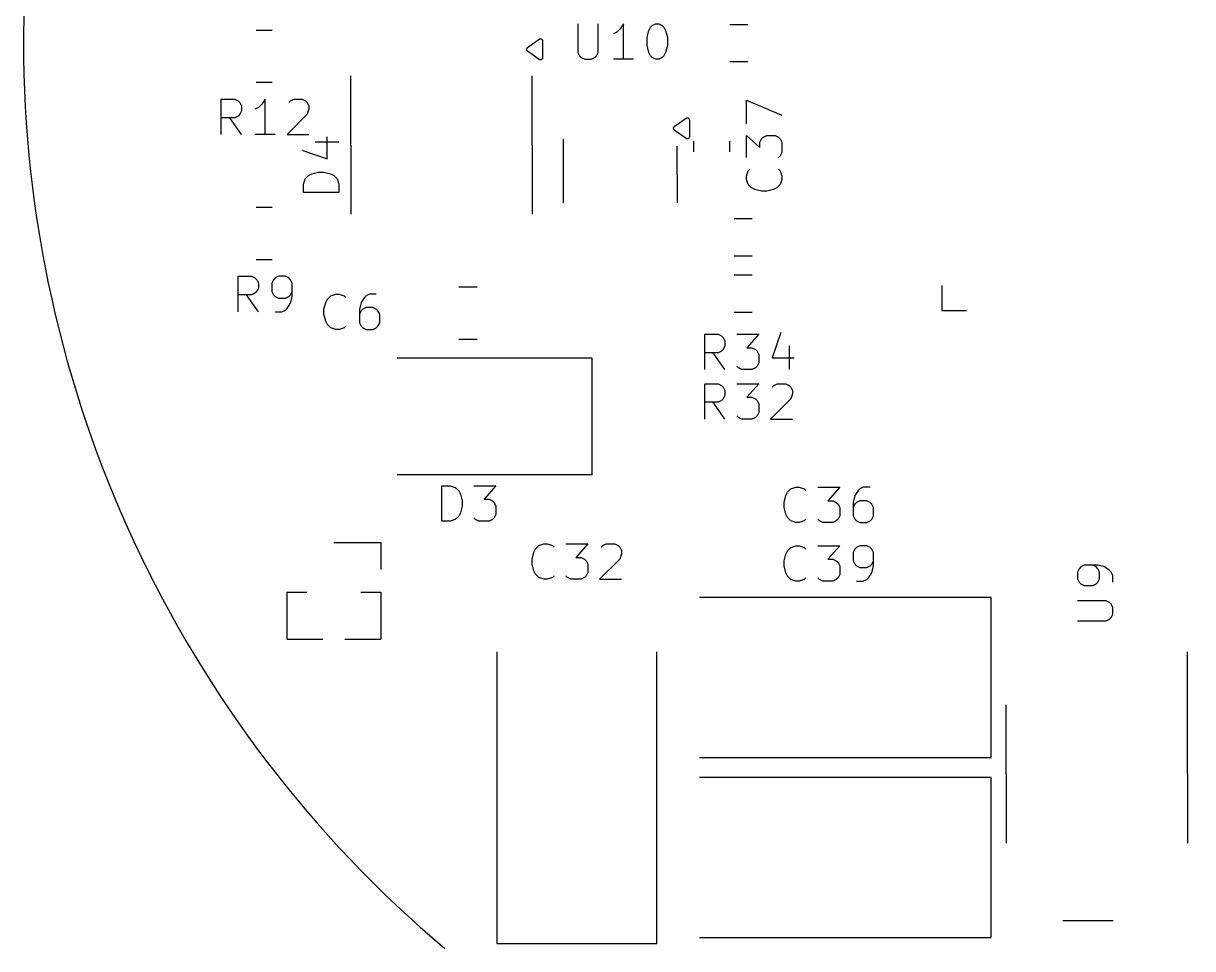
# Model space of a CAD drawing. Header units: inches. Extents: x 10 to 430, y -15 to 282.
# Drawn here: x 61.51 to 94.51, y 164.1 to 190.22 of the extents above; entities that cross this region are included whole.
import ezdxf

# ---------------------------------------------------------------- set-up
doc = ezdxf.new("R2010")
doc.units = ezdxf.units.IN
doc.header["$MEASUREMENT"] = 0
doc.layers.add('BLACK', color=7, linetype='Continuous')

msp = doc.modelspace()

# ---------------------------------------------------------------- linework, layer by layer
at = {"layer": 'BLACK', "linetype": 'Continuous'}
for p, q in [((77.163, 190.207), (77.163, 189.398)), ((77.163, 190.207), (77.163, 189.398)), ((77.734, 189.398), (77.734, 190.207)), ((77.734, 189.398), (77.734, 190.207)), ((78.449, 190.207), (78.354, 190.064)), ((78.449, 190.207), (78.354, 190.064)), ((78.449, 189.207), (78.449, 190.207)), ((78.449, 189.207), (78.449, 190.207)), ((79.163, 190.017), (79.211, 190.112)), ((79.163, 190.017), (79.211, 190.112)), ((79.211, 190.112), (79.258, 190.16)), ((79.211, 190.112), (79.258, 190.16)), ((79.258, 190.16), (79.354, 190.207)), ((79.258, 190.16), (79.354, 190.207)), ((79.354, 190.207), (79.449, 190.207)), ((79.354, 190.207), (79.449, 190.207)), ((79.449, 190.207), (79.544, 190.16)), ((79.449, 190.207), (79.544, 190.16)), ((79.544, 190.16), (79.592, 190.112)), ((79.544, 190.16), (79.592, 190.112)), ((79.592, 190.112), (79.639, 190.017)), ((79.592, 190.112), (79.639, 190.017)), ((81.448, 190.185), (81.958, 190.185)), ((81.448, 190.185), (81.958, 190.185)), ((68.536, 190.017), (68.082, 190.017)), ((68.536, 190.017), (68.082, 190.017)), ((76.079, 189.775), (76.081, 189.778)), ((76.079, 189.775), (76.081, 189.778)), ((76.081, 189.778), (76.084, 189.778)), ((76.081, 189.778), (76.084, 189.778)), ((76.084, 189.778), (76.09, 189.78)), ((76.084, 189.778), (76.09, 189.78)), ((76.09, 189.78), (76.108, 189.778)), ((76.09, 189.78), (76.108, 189.778)), ((76.108, 189.778), (76.127, 189.778)), ((76.108, 189.778), (76.127, 189.778)), ((76.127, 189.778), (76.131, 189.774)), ((76.127, 189.778), (76.131, 189.774)), ((78.258, 189.969), (78.163, 189.922)), ((78.258, 189.969), (78.163, 189.922)), ((78.354, 190.064), (78.258, 189.969)), ((78.354, 190.064), (78.258, 189.969)), ((79.115, 189.826), (79.163, 190.017)), ((79.115, 189.826), (79.163, 190.017)), ((79.115, 189.588), (79.115, 189.826)), ((79.115, 189.588), (79.115, 189.826)), ((79.639, 190.017), (79.687, 189.826)), ((79.639, 190.017), (79.687, 189.826)), ((79.687, 189.826), (79.687, 189.588)), ((79.687, 189.826), (79.687, 189.588)), ((75.716, 189.496), (75.721, 189.504)), ((75.716, 189.496), (75.721, 189.504)), ((75.718, 189.482), (75.716, 189.496)), ((75.718, 189.482), (75.716, 189.496)), ((75.716, 189.468), (75.718, 189.482)), ((75.716, 189.468), (75.718, 189.482)), ((75.721, 189.46), (75.716, 189.468)), ((75.721, 189.46), (75.716, 189.468)), ((75.721, 189.504), (75.723, 189.513)), ((75.721, 189.504), (75.723, 189.513)), ((75.723, 189.451), (75.721, 189.46)), ((75.723, 189.451), (75.721, 189.46)), ((75.723, 189.513), (75.739, 189.531)), ((75.723, 189.513), (75.739, 189.531)), ((75.739, 189.434), (75.723, 189.451)), ((75.739, 189.434), (75.723, 189.451)), ((75.739, 189.531), (76.069, 189.771)), ((75.739, 189.531), (76.069, 189.771)), ((76.069, 189.771), (76.079, 189.775)), ((76.069, 189.771), (76.079, 189.775)), ((76.131, 189.774), (76.135, 189.773)), ((76.131, 189.774), (76.135, 189.773)), ((76.135, 189.773), (76.146, 189.758)), ((76.135, 189.773), (76.146, 189.758)), ((76.146, 189.758), (76.16, 189.745)), ((76.146, 189.758), (76.16, 189.745)), ((76.16, 189.745), (76.161, 189.738)), ((76.16, 189.745), (76.161, 189.738)), ((76.161, 189.738), (76.162, 189.736)), ((76.161, 189.738), (76.162, 189.736)), ((76.162, 189.736), (76.162, 189.733)), ((76.162, 189.736), (76.162, 189.733)), ((76.162, 189.733), (76.164, 189.722)), ((76.162, 189.733), (76.164, 189.722)), ((76.164, 189.722), (76.164, 189.242)), ((76.164, 189.722), (76.164, 189.242)), ((79.163, 189.398), (79.115, 189.588)), ((79.163, 189.398), (79.115, 189.588)), ((79.687, 189.588), (79.639, 189.398)), ((79.687, 189.588), (79.639, 189.398)), ((76.069, 189.194), (75.739, 189.434)), ((76.069, 189.194), (75.739, 189.434)), ((76.079, 189.189), (76.069, 189.194)), ((76.079, 189.189), (76.069, 189.194)), ((76.081, 189.187), (76.079, 189.189)), ((76.081, 189.187), (76.079, 189.189)), ((76.084, 189.187), (76.081, 189.187)), ((76.084, 189.187), (76.081, 189.187)), ((76.09, 189.184), (76.084, 189.187)), ((76.09, 189.184), (76.084, 189.187)), ((76.108, 189.187), (76.09, 189.184)), ((76.108, 189.187), (76.09, 189.184)), ((76.127, 189.187), (76.108, 189.187)), ((76.127, 189.187), (76.108, 189.187)), ((76.131, 189.19), (76.127, 189.187)), ((76.131, 189.19), (76.127, 189.187)), ((76.135, 189.191), (76.131, 189.19)), ((76.135, 189.191), (76.131, 189.19)), ((76.146, 189.206), (76.135, 189.191)), ((76.146, 189.206), (76.135, 189.191)), ((76.16, 189.219), (76.146, 189.206)), ((76.16, 189.219), (76.146, 189.206)), ((76.161, 189.226), (76.16, 189.219)), ((76.161, 189.226), (76.16, 189.219)), ((76.162, 189.228), (76.161, 189.226)), ((76.162, 189.228), (76.161, 189.226)), ((76.164, 189.242), (76.162, 189.231)), ((76.164, 189.242), (76.162, 189.231)), ((76.162, 189.231), (76.162, 189.228)), ((76.162, 189.231), (76.162, 189.228)), ((77.163, 189.398), (77.211, 189.303)), ((77.163, 189.398), (77.211, 189.303)), ((77.211, 189.303), (77.258, 189.255)), ((77.211, 189.303), (77.258, 189.255)), ((77.258, 189.255), (77.354, 189.207)), ((77.258, 189.255), (77.354, 189.207)), ((77.354, 189.207), (77.544, 189.207)), ((77.354, 189.207), (77.544, 189.207)), ((77.544, 189.207), (77.639, 189.255)), ((77.544, 189.207), (77.639, 189.255)), ((77.639, 189.255), (77.687, 189.303)), ((77.639, 189.255), (77.687, 189.303)), ((77.687, 189.303), (77.734, 189.398)), ((77.687, 189.303), (77.734, 189.398)), ((78.734, 189.207), (78.163, 189.207)), ((78.734, 189.207), (78.163, 189.207)), ((79.211, 189.303), (79.163, 189.398)), ((79.211, 189.303), (79.163, 189.398)), ((79.258, 189.255), (79.211, 189.303)), ((79.258, 189.255), (79.211, 189.303)), ((79.354, 189.207), (79.258, 189.255)), ((79.354, 189.207), (79.258, 189.255)), ((79.449, 189.207), (79.354, 189.207)), ((79.449, 189.207), (79.354, 189.207)), ((79.544, 189.255), (79.449, 189.207)), ((79.544, 189.255), (79.449, 189.207)), ((79.592, 189.303), (79.544, 189.255)), ((79.592, 189.303), (79.544, 189.255)), ((79.639, 189.398), (79.592, 189.303)), ((79.639, 189.398), (79.592, 189.303)), ((81.448, 189.14), (81.958, 189.14)), ((81.448, 189.14), (81.958, 189.14)), ((68.536, 188.547), (68.082, 188.547)), ((68.536, 188.547), (68.082, 188.547)), ((70.749, 186.782), (70.749, 188.732)), ((70.749, 186.782), (70.749, 188.732)), ((75.869, 186.782), (75.869, 188.732)), ((75.869, 186.782), (75.869, 188.732)), ((67.095, 187.077), (67.095, 188.077)), ((67.095, 188.077), (67.476, 188.077)), ((67.095, 187.077), (67.095, 188.077)), ((67.095, 188.077), (67.476, 188.077)), ((67.476, 188.077), (67.571, 188.03)), ((67.476, 188.077), (67.571, 188.03)), ((67.571, 188.03), (67.619, 187.982)), ((67.571, 188.03), (67.619, 187.982)), ((67.619, 187.982), (67.666, 187.887)), ((67.619, 187.982), (67.666, 187.887)), ((67.666, 187.887), (67.666, 187.744)), ((67.666, 187.887), (67.666, 187.744)), ((68.142, 187.839), (68.047, 187.792)), ((68.142, 187.839), (68.047, 187.792)), ((68.238, 187.934), (68.142, 187.839)), ((68.238, 187.934), (68.142, 187.839)), ((68.333, 188.077), (68.238, 187.934)), ((68.333, 188.077), (68.238, 187.934)), ((68.333, 187.077), (68.333, 188.077)), ((68.333, 187.077), (68.333, 188.077)), ((69, 187.982), (69.047, 188.03)), ((69, 187.982), (69.047, 188.03)), ((69.047, 188.03), (69.142, 188.077)), ((69.047, 188.03), (69.142, 188.077)), ((69.142, 188.077), (69.381, 188.077)), ((69.142, 188.077), (69.381, 188.077)), ((69.381, 188.077), (69.476, 188.03)), ((69.381, 188.077), (69.476, 188.03)), ((69.476, 188.03), (69.523, 187.982)), ((69.476, 188.03), (69.523, 187.982)), ((69.523, 187.982), (69.571, 187.887)), ((69.523, 187.982), (69.571, 187.887)), ((69.571, 187.887), (69.571, 187.792)), ((69.571, 187.887), (69.571, 187.792)), ((81.92, 187.384), (81.92, 188.051)), ((81.92, 188.051), (82.92, 187.622)), ((81.92, 187.384), (81.92, 188.051)), ((81.92, 188.051), (82.92, 187.622)), ((67.476, 187.554), (67.095, 187.554)), ((67.476, 187.554), (67.095, 187.554)), ((67.666, 187.077), (67.333, 187.554)), ((67.666, 187.077), (67.333, 187.554)), ((67.571, 187.601), (67.476, 187.554)), ((67.571, 187.601), (67.476, 187.554)), ((67.619, 187.649), (67.571, 187.601)), ((67.619, 187.649), (67.571, 187.601)), ((67.666, 187.744), (67.619, 187.649)), ((67.666, 187.744), (67.619, 187.649)), ((69.523, 187.649), (68.952, 187.077)), ((69.523, 187.649), (68.952, 187.077)), ((69.571, 187.792), (69.523, 187.649)), ((69.571, 187.792), (69.523, 187.649)), ((79.884, 187.301), (80.214, 187.541)), ((79.884, 187.301), (80.214, 187.541)), ((80.214, 187.541), (80.224, 187.545)), ((80.214, 187.541), (80.224, 187.545)), ((80.224, 187.545), (80.226, 187.548)), ((80.224, 187.545), (80.226, 187.548)), ((80.226, 187.548), (80.229, 187.548)), ((80.226, 187.548), (80.229, 187.548)), ((80.229, 187.548), (80.235, 187.55)), ((80.229, 187.548), (80.235, 187.55)), ((80.235, 187.55), (80.253, 187.548)), ((80.235, 187.55), (80.253, 187.548)), ((80.253, 187.548), (80.272, 187.548)), ((80.253, 187.548), (80.272, 187.548)), ((80.272, 187.548), (80.276, 187.544)), ((80.272, 187.548), (80.276, 187.544)), ((80.276, 187.544), (80.28, 187.543)), ((80.276, 187.544), (80.28, 187.543)), ((80.28, 187.543), (80.291, 187.528)), ((80.28, 187.543), (80.291, 187.528)), ((80.291, 187.528), (80.305, 187.515)), ((80.291, 187.528), (80.305, 187.515)), ((80.305, 187.515), (80.306, 187.508)), ((80.305, 187.515), (80.306, 187.508)), ((80.306, 187.508), (80.307, 187.506)), ((80.306, 187.508), (80.307, 187.506)), ((80.307, 187.506), (80.307, 187.503)), ((80.307, 187.506), (80.307, 187.503)), ((80.307, 187.503), (80.309, 187.492)), ((80.307, 187.503), (80.309, 187.492)), ((80.309, 187.492), (80.309, 187.012)), ((80.309, 187.492), (80.309, 187.012)), ((79.861, 187.266), (79.866, 187.274)), ((79.861, 187.266), (79.866, 187.274)), ((79.863, 187.252), (79.861, 187.266)), ((79.863, 187.252), (79.861, 187.266)), ((79.861, 187.238), (79.863, 187.252)), ((79.861, 187.238), (79.863, 187.252)), ((79.866, 187.23), (79.861, 187.238)), ((79.866, 187.23), (79.861, 187.238)), ((79.866, 187.274), (79.868, 187.283)), ((79.866, 187.274), (79.868, 187.283)), ((79.868, 187.221), (79.866, 187.23)), ((79.868, 187.221), (79.866, 187.23)), ((79.868, 187.283), (79.884, 187.301)), ((79.868, 187.283), (79.884, 187.301)), ((79.884, 187.204), (79.868, 187.221)), ((79.884, 187.204), (79.868, 187.221)), ((80.214, 186.964), (79.884, 187.204)), ((80.214, 186.964), (79.884, 187.204)), ((68.619, 187.077), (68.047, 187.077)), ((68.619, 187.077), (68.047, 187.077)), ((68.952, 187.077), (69.571, 187.077)), ((68.952, 187.077), (69.571, 187.077)), ((69.747, 186.873), (70.414, 186.873)), ((69.747, 186.873), (70.414, 186.873)), ((70.081, 186.396), (70.081, 187.015)), ((70.081, 186.396), (70.081, 187.015)), ((76.749, 186.952), (76.749, 185.152)), ((76.749, 186.952), (76.749, 185.152)), ((80.224, 186.959), (80.214, 186.964)), ((80.224, 186.959), (80.214, 186.964)), ((80.226, 186.957), (80.224, 186.959)), ((80.226, 186.957), (80.224, 186.959)), ((80.229, 186.957), (80.226, 186.957)), ((80.229, 186.957), (80.226, 186.957)), ((80.235, 186.954), (80.229, 186.957)), ((80.235, 186.954), (80.229, 186.957)), ((80.253, 186.957), (80.235, 186.954)), ((80.253, 186.957), (80.235, 186.954)), ((80.272, 186.957), (80.253, 186.957)), ((80.272, 186.957), (80.253, 186.957)), ((80.276, 186.96), (80.272, 186.957)), ((80.276, 186.96), (80.272, 186.957)), ((80.28, 186.961), (80.276, 186.96)), ((80.28, 186.961), (80.276, 186.96)), ((80.291, 186.976), (80.28, 186.961)), ((80.291, 186.976), (80.28, 186.961)), ((80.305, 186.989), (80.291, 186.976)), ((80.305, 186.989), (80.291, 186.976)), ((80.306, 186.996), (80.305, 186.989)), ((80.306, 186.996), (80.305, 186.989)), ((80.307, 186.998), (80.306, 186.996)), ((80.307, 186.998), (80.306, 186.996)), ((80.309, 187.012), (80.307, 187.001)), ((80.309, 187.012), (80.307, 187.001)), ((80.307, 187.001), (80.307, 186.998)), ((80.307, 187.001), (80.307, 186.998)), ((80.431, 186.595), (80.431, 186.887)), ((80.431, 186.595), (80.431, 186.887)), ((81.451, 186.595), (81.451, 186.887)), ((81.451, 186.595), (81.451, 186.887)), ((81.92, 186.432), (81.92, 187.051)), ((81.92, 187.051), (82.301, 186.717)), ((81.92, 186.432), (81.92, 187.051)), ((81.92, 187.051), (82.301, 186.717)), ((82.301, 186.86), (82.349, 186.955)), ((82.301, 186.86), (82.349, 186.955)), ((82.301, 186.717), (82.301, 186.86)), ((82.301, 186.717), (82.301, 186.86)), ((82.349, 186.955), (82.396, 187.003)), ((82.349, 186.955), (82.396, 187.003)), ((82.396, 187.003), (82.491, 187.051)), ((82.396, 187.003), (82.491, 187.051)), ((82.491, 187.051), (82.729, 187.051)), ((82.491, 187.051), (82.729, 187.051)), ((82.729, 187.051), (82.825, 187.003)), ((82.729, 187.051), (82.825, 187.003)), ((82.825, 187.003), (82.872, 186.955)), ((82.825, 187.003), (82.872, 186.955)), ((82.872, 186.955), (82.92, 186.86)), ((82.872, 186.955), (82.92, 186.86)), ((82.92, 186.86), (82.92, 186.574)), ((82.92, 186.86), (82.92, 186.574)), ((69.366, 186.635), (70.081, 186.396)), ((69.366, 186.635), (70.081, 186.396)), ((70.749, 186.782), (70.749, 184.832)), ((70.749, 186.782), (70.749, 184.832)), ((75.869, 186.782), (75.869, 184.832)), ((75.869, 186.782), (75.869, 184.832)), ((79.969, 185.952), (79.969, 186.752)), ((79.969, 185.952), (79.969, 186.752)), ((82.872, 186.479), (82.825, 186.432)), ((82.872, 186.479), (82.825, 186.432)), ((82.92, 186.574), (82.872, 186.479)), ((82.92, 186.574), (82.872, 186.479)), ((69.414, 185.682), (69.462, 185.825)), ((69.414, 185.682), (69.462, 185.825)), ((69.462, 185.825), (69.557, 185.92)), ((69.462, 185.825), (69.557, 185.92)), ((69.557, 185.92), (69.652, 185.968)), ((69.557, 185.92), (69.652, 185.968)), ((69.652, 185.968), (69.843, 186.015)), ((69.652, 185.968), (69.843, 186.015)), ((69.843, 186.015), (69.985, 186.015)), ((69.843, 186.015), (69.985, 186.015)), ((69.985, 186.015), (70.176, 185.968)), ((69.985, 186.015), (70.176, 185.968)), ((70.176, 185.968), (70.271, 185.92)), ((70.176, 185.968), (70.271, 185.92)), ((70.271, 185.92), (70.366, 185.825)), ((70.271, 185.92), (70.366, 185.825)), ((70.366, 185.825), (70.414, 185.682)), ((70.366, 185.825), (70.414, 185.682)), ((79.969, 185.952), (79.969, 185.152)), ((79.969, 185.952), (79.969, 185.152)), ((81.92, 185.908), (81.968, 186.051)), ((81.92, 185.908), (81.968, 186.051)), ((81.92, 185.813), (81.92, 185.908)), ((81.92, 185.813), (81.92, 185.908)), ((81.968, 186.051), (82.015, 186.098)), ((81.968, 186.051), (82.015, 186.098)), ((82.825, 186.098), (82.872, 186.051)), ((82.825, 186.098), (82.872, 186.051)), ((82.872, 186.051), (82.92, 185.908)), ((82.872, 186.051), (82.92, 185.908)), ((82.92, 185.908), (82.92, 185.813)), ((82.92, 185.908), (82.92, 185.813)), ((69.414, 185.444), (69.414, 185.682)), ((69.414, 185.444), (69.414, 185.682)), ((70.414, 185.682), (70.414, 185.444)), ((70.414, 185.682), (70.414, 185.444)), ((81.968, 185.67), (81.92, 185.813)), ((81.968, 185.67), (81.92, 185.813)), ((82.063, 185.574), (81.968, 185.67)), ((82.063, 185.574), (81.968, 185.67)), ((82.158, 185.527), (82.063, 185.574)), ((82.158, 185.527), (82.063, 185.574)), ((82.349, 185.479), (82.158, 185.527)), ((82.349, 185.479), (82.158, 185.527)), ((82.682, 185.527), (82.491, 185.479)), ((82.682, 185.527), (82.491, 185.479)), ((82.777, 185.574), (82.682, 185.527)), ((82.777, 185.574), (82.682, 185.527)), ((82.872, 185.67), (82.777, 185.574)), ((82.872, 185.67), (82.777, 185.574)), ((82.92, 185.813), (82.872, 185.67)), ((82.92, 185.813), (82.872, 185.67)), ((70.414, 185.444), (69.414, 185.444)), ((70.414, 185.444), (69.414, 185.444)), ((82.491, 185.479), (82.349, 185.479)), ((82.491, 185.479), (82.349, 185.479)), ((68.536, 185.017), (68.082, 185.017)), ((68.536, 185.017), (68.082, 185.017)), ((81.575, 184.705), (82.085, 184.705)), ((81.575, 184.705), (82.085, 184.705)), ((68.536, 183.547), (68.082, 183.547)), ((68.536, 183.547), (68.082, 183.547)), ((81.575, 183.66), (82.085, 183.66)), ((81.575, 183.66), (82.085, 183.66)), ((67.571, 182.077), (67.571, 183.077)), ((67.571, 183.077), (67.952, 183.077)), ((67.571, 182.077), (67.571, 183.077)), ((67.571, 183.077), (67.952, 183.077)), ((67.952, 183.077), (68.047, 183.03)), ((67.952, 183.077), (68.047, 183.03)), ((68.047, 183.03), (68.095, 182.982)), ((68.047, 183.03), (68.095, 182.982)), ((68.095, 182.982), (68.142, 182.887)), ((68.095, 182.982), (68.142, 182.887)), ((68.142, 182.887), (68.142, 182.744)), ((68.142, 182.887), (68.142, 182.744)), ((68.571, 182.982), (68.523, 182.887)), ((68.571, 182.982), (68.523, 182.887)), ((68.523, 182.887), (68.523, 182.649)), ((68.523, 182.887), (68.523, 182.649)), ((68.619, 183.03), (68.571, 182.982)), ((68.619, 183.03), (68.571, 182.982)), ((68.714, 183.077), (68.619, 183.03)), ((68.714, 183.077), (68.619, 183.03)), ((68.904, 183.077), (68.714, 183.077)), ((68.904, 183.077), (68.714, 183.077)), ((69, 183.03), (68.904, 183.077)), ((69, 183.03), (68.904, 183.077)), ((69.047, 182.982), (69, 183.03)), ((69.047, 182.982), (69, 183.03)), ((69.095, 182.887), (69.047, 182.982)), ((69.095, 182.887), (69.047, 182.982)), ((69.095, 182.506), (69.095, 182.887)), ((69.095, 182.506), (69.095, 182.887)), ((82.085, 183.105), (81.575, 183.105)), ((82.085, 183.105), (81.575, 183.105)), ((67.952, 182.554), (67.571, 182.554)), ((67.952, 182.554), (67.571, 182.554)), ((68.142, 182.077), (67.809, 182.554)), ((68.142, 182.077), (67.809, 182.554)), ((68.047, 182.601), (67.952, 182.554)), ((68.047, 182.601), (67.952, 182.554)), ((68.095, 182.649), (68.047, 182.601)), ((68.095, 182.649), (68.047, 182.601)), ((68.142, 182.744), (68.095, 182.649)), ((68.142, 182.744), (68.095, 182.649)), ((68.523, 182.649), (68.571, 182.554)), ((68.523, 182.649), (68.571, 182.554)), ((68.571, 182.554), (68.619, 182.506)), ((68.571, 182.554), (68.619, 182.506)), ((69, 182.506), (69.047, 182.554)), ((69, 182.506), (69.047, 182.554)), ((69.047, 182.554), (69.095, 182.649)), ((69.047, 182.554), (69.095, 182.649)), ((70.091, 182.434), (70.186, 182.53)), ((70.091, 182.434), (70.186, 182.53)), ((70.186, 182.53), (70.329, 182.577)), ((70.186, 182.53), (70.329, 182.577)), ((70.329, 182.577), (70.424, 182.577)), ((70.329, 182.577), (70.424, 182.577)), ((70.424, 182.577), (70.567, 182.53)), ((70.424, 182.577), (70.567, 182.53)), ((70.567, 182.53), (70.614, 182.482)), ((70.567, 182.53), (70.614, 182.482)), ((71.186, 182.53), (71.138, 182.482)), ((71.186, 182.53), (71.138, 182.482)), ((71.281, 182.577), (71.186, 182.53)), ((71.281, 182.577), (71.186, 182.53)), ((71.472, 182.577), (71.281, 182.577)), ((71.472, 182.577), (71.281, 182.577)), ((74.32, 182.767), (73.798, 182.767)), ((74.32, 182.767), (73.798, 182.767)), ((87.435, 182.814), (87.435, 182.114)), ((87.435, 182.814), (87.435, 182.114)), ((68.619, 182.506), (68.714, 182.458)), ((68.619, 182.506), (68.714, 182.458)), ((68.714, 182.458), (68.904, 182.458)), ((68.714, 182.458), (68.904, 182.458)), ((68.904, 182.458), (69, 182.506)), ((68.904, 182.458), (69, 182.506)), ((68.952, 182.173), (69.047, 182.315)), ((68.952, 182.173), (69.047, 182.315)), ((69.047, 182.315), (69.095, 182.506)), ((69.047, 182.315), (69.095, 182.506)), ((69.995, 182.149), (70.043, 182.339)), ((69.995, 182.149), (70.043, 182.339)), ((70.043, 182.339), (70.091, 182.434)), ((70.043, 182.339), (70.091, 182.434)), ((71.043, 182.339), (70.995, 182.149)), ((71.043, 182.339), (70.995, 182.149)), ((71.138, 182.482), (71.043, 182.339)), ((71.138, 182.482), (71.043, 182.339)), ((71.186, 182.196), (71.091, 182.149)), ((71.186, 182.196), (71.091, 182.149)), ((71.376, 182.196), (71.186, 182.196)), ((71.376, 182.196), (71.186, 182.196)), ((71.472, 182.149), (71.376, 182.196)), ((71.472, 182.149), (71.376, 182.196)), ((68.619, 182.077), (68.809, 182.077)), ((68.619, 182.077), (68.809, 182.077)), ((68.809, 182.077), (68.904, 182.125)), ((68.809, 182.077), (68.904, 182.125)), ((68.904, 182.125), (68.952, 182.173)), ((68.904, 182.125), (68.952, 182.173)), ((69.995, 182.006), (69.995, 182.149)), ((69.995, 182.006), (69.995, 182.149)), ((70.043, 181.815), (69.995, 182.006)), ((70.043, 181.815), (69.995, 182.006)), ((70.995, 182.149), (70.995, 181.768)), ((70.995, 182.149), (70.995, 181.768)), ((71.043, 182.101), (70.995, 182.006)), ((71.043, 182.101), (70.995, 182.006)), ((71.091, 182.149), (71.043, 182.101)), ((71.091, 182.149), (71.043, 182.101)), ((71.519, 182.101), (71.472, 182.149)), ((71.519, 182.101), (71.472, 182.149)), ((71.567, 182.006), (71.519, 182.101)), ((71.567, 182.006), (71.519, 182.101)), ((71.567, 181.768), (71.567, 182.006)), ((71.567, 181.768), (71.567, 182.006)), ((82.085, 182.06), (81.575, 182.06)), ((82.085, 182.06), (81.575, 182.06)), ((87.435, 182.114), (88.135, 182.114)), ((87.435, 182.114), (88.135, 182.114)), ((70.091, 181.72), (70.043, 181.815)), ((70.091, 181.72), (70.043, 181.815)), ((70.186, 181.625), (70.091, 181.72)), ((70.186, 181.625), (70.091, 181.72)), ((70.329, 181.577), (70.186, 181.625)), ((70.329, 181.577), (70.186, 181.625)), ((70.424, 181.577), (70.329, 181.577)), ((70.424, 181.577), (70.329, 181.577)), ((70.567, 181.625), (70.424, 181.577)), ((70.567, 181.625), (70.424, 181.577)), ((70.614, 181.673), (70.567, 181.625)), ((70.614, 181.673), (70.567, 181.625)), ((70.995, 181.768), (71.043, 181.673)), ((70.995, 181.768), (71.043, 181.673)), ((71.043, 181.673), (71.091, 181.625)), ((71.043, 181.673), (71.091, 181.625)), ((71.091, 181.625), (71.186, 181.577)), ((71.091, 181.625), (71.186, 181.577)), ((71.186, 181.577), (71.376, 181.577)), ((71.186, 181.577), (71.376, 181.577)), ((71.376, 181.577), (71.472, 181.625)), ((71.376, 181.577), (71.472, 181.625)), ((71.472, 181.625), (71.519, 181.673)), ((71.472, 181.625), (71.519, 181.673)), ((71.519, 181.673), (71.567, 181.768)), ((71.519, 181.673), (71.567, 181.768)), ((74.32, 181.297), (73.798, 181.297)), ((74.32, 181.297), (73.798, 181.297)), ((80.743, 180.444), (80.743, 181.444)), ((80.743, 181.444), (81.124, 181.444)), ((80.743, 180.444), (80.743, 181.444)), ((80.743, 181.444), (81.124, 181.444)), ((81.124, 181.444), (81.219, 181.397)), ((81.124, 181.444), (81.219, 181.397)), ((81.219, 181.397), (81.267, 181.349)), ((81.219, 181.397), (81.267, 181.349)), ((81.267, 181.349), (81.314, 181.254)), ((81.267, 181.349), (81.314, 181.254)), ((81.314, 181.254), (81.314, 181.111)), ((81.314, 181.254), (81.314, 181.111)), ((81.648, 181.444), (82.267, 181.444)), ((81.648, 181.444), (82.267, 181.444)), ((82.267, 181.444), (81.933, 181.063)), ((82.267, 181.444), (81.933, 181.063)), ((82.886, 181.492), (82.648, 180.778)), ((82.886, 181.492), (82.648, 180.778)), ((81.124, 180.921), (80.743, 180.921)), ((81.124, 180.921), (80.743, 180.921)), ((81.314, 180.444), (80.981, 180.921)), ((81.314, 180.444), (80.981, 180.921)), ((81.219, 180.968), (81.124, 180.921)), ((81.219, 180.968), (81.124, 180.921)), ((81.267, 181.016), (81.219, 180.968)), ((81.267, 181.016), (81.219, 180.968)), ((81.314, 181.111), (81.267, 181.016)), ((81.314, 181.111), (81.267, 181.016)), ((81.933, 181.063), (82.076, 181.063)), ((81.933, 181.063), (82.076, 181.063)), ((82.076, 181.063), (82.171, 181.016)), ((82.076, 181.063), (82.171, 181.016)), ((82.171, 181.016), (82.219, 180.968)), ((82.171, 181.016), (82.219, 180.968)), ((82.219, 180.968), (82.267, 180.873)), ((82.219, 180.968), (82.267, 180.873)), ((82.267, 180.873), (82.267, 180.635)), ((82.267, 180.873), (82.267, 180.635)), ((83.124, 181.111), (83.124, 180.444)), ((83.124, 181.111), (83.124, 180.444)), ((77.569, 180.771), (72.059, 180.771)), ((77.569, 180.771), (72.059, 180.771)), ((77.569, 177.471), (77.569, 180.771)), ((77.569, 177.471), (77.569, 180.771)), ((81.695, 180.492), (81.648, 180.54)), ((81.695, 180.492), (81.648, 180.54)), ((82.219, 180.54), (82.171, 180.492)), ((82.219, 180.54), (82.171, 180.492)), ((82.267, 180.635), (82.219, 180.54)), ((82.267, 180.635), (82.219, 180.54)), ((82.648, 180.778), (83.267, 180.778)), ((82.648, 180.778), (83.267, 180.778)), ((81.79, 180.444), (81.695, 180.492)), ((81.79, 180.444), (81.695, 180.492)), ((82.076, 180.444), (81.79, 180.444)), ((82.076, 180.444), (81.79, 180.444)), ((82.171, 180.492), (82.076, 180.444)), ((82.171, 180.492), (82.076, 180.444)), ((80.743, 179.047), (80.743, 180.047)), ((80.743, 180.047), (81.124, 180.047)), ((80.743, 179.047), (80.743, 180.047)), ((80.743, 180.047), (81.124, 180.047)), ((81.124, 180.047), (81.219, 180)), ((81.124, 180.047), (81.219, 180)), ((81.219, 180), (81.267, 179.952)), ((81.219, 180), (81.267, 179.952)), ((81.267, 179.952), (81.314, 179.857)), ((81.267, 179.952), (81.314, 179.857)), ((81.648, 180.047), (82.267, 180.047)), ((81.648, 180.047), (82.267, 180.047)), ((82.267, 180.047), (81.933, 179.666)), ((82.267, 180.047), (81.933, 179.666)), ((82.648, 179.952), (82.695, 180)), ((82.648, 179.952), (82.695, 180)), ((82.695, 180), (82.79, 180.047)), ((82.695, 180), (82.79, 180.047)), ((82.79, 180.047), (83.029, 180.047)), ((82.79, 180.047), (83.029, 180.047)), ((83.029, 180.047), (83.124, 180)), ((83.029, 180.047), (83.124, 180)), ((83.124, 180), (83.171, 179.952)), ((83.124, 180), (83.171, 179.952)), ((83.171, 179.952), (83.219, 179.857)), ((83.171, 179.952), (83.219, 179.857)), ((81.219, 179.571), (81.124, 179.524)), ((81.219, 179.571), (81.124, 179.524)), ((81.267, 179.619), (81.219, 179.571)), ((81.267, 179.619), (81.219, 179.571)), ((81.314, 179.714), (81.267, 179.619)), ((81.314, 179.714), (81.267, 179.619)), ((81.314, 179.857), (81.314, 179.714)), ((81.314, 179.857), (81.314, 179.714)), ((81.933, 179.666), (82.076, 179.666)), ((81.933, 179.666), (82.076, 179.666)), ((82.076, 179.666), (82.171, 179.619)), ((82.076, 179.666), (82.171, 179.619)), ((82.171, 179.619), (82.219, 179.571)), ((82.171, 179.619), (82.219, 179.571)), ((82.219, 179.571), (82.267, 179.476)), ((82.219, 179.571), (82.267, 179.476)), ((83.171, 179.619), (82.6, 179.047)), ((83.171, 179.619), (82.6, 179.047)), ((83.219, 179.762), (83.171, 179.619)), ((83.219, 179.762), (83.171, 179.619)), ((83.219, 179.857), (83.219, 179.762)), ((83.219, 179.857), (83.219, 179.762)), ((81.124, 179.524), (80.743, 179.524)), ((81.124, 179.524), (80.743, 179.524)), ((81.314, 179.047), (80.981, 179.524)), ((81.314, 179.047), (80.981, 179.524)), ((82.267, 179.238), (82.219, 179.143)), ((82.267, 179.238), (82.219, 179.143)), ((82.267, 179.476), (82.267, 179.238)), ((82.267, 179.476), (82.267, 179.238)), ((81.695, 179.095), (81.648, 179.143)), ((81.695, 179.095), (81.648, 179.143)), ((81.79, 179.047), (81.695, 179.095)), ((81.79, 179.047), (81.695, 179.095)), ((82.076, 179.047), (81.79, 179.047)), ((82.076, 179.047), (81.79, 179.047)), ((82.171, 179.095), (82.076, 179.047)), ((82.171, 179.095), (82.076, 179.047)), ((82.219, 179.143), (82.171, 179.095)), ((82.219, 179.143), (82.171, 179.095)), ((82.6, 179.047), (83.219, 179.047)), ((82.6, 179.047), (83.219, 179.047)), ((77.569, 177.471), (72.059, 177.471)), ((77.569, 177.471), (72.059, 177.471)), ((73.321, 176.166), (73.321, 177.166)), ((73.321, 177.166), (73.559, 177.166)), ((73.321, 176.166), (73.321, 177.166)), ((73.321, 177.166), (73.559, 177.166)), ((73.559, 177.166), (73.702, 177.119)), ((73.559, 177.166), (73.702, 177.119)), ((73.702, 177.119), (73.797, 177.023)), ((73.702, 177.119), (73.797, 177.023)), ((73.797, 177.023), (73.845, 176.928)), ((73.797, 177.023), (73.845, 176.928)), ((73.845, 176.928), (73.892, 176.738)), ((73.845, 176.928), (73.892, 176.738)), ((74.226, 177.166), (74.845, 177.166)), ((74.226, 177.166), (74.845, 177.166)), ((74.845, 177.166), (74.512, 176.785)), ((74.845, 177.166), (74.512, 176.785)), ((83.029, 176.888), (83.076, 176.983)), ((83.029, 176.888), (83.076, 176.983)), ((83.076, 176.983), (83.172, 177.079)), ((83.076, 176.983), (83.172, 177.079)), ((83.172, 177.079), (83.315, 177.126)), ((83.172, 177.079), (83.315, 177.126)), ((83.315, 177.126), (83.41, 177.126)), ((83.315, 177.126), (83.41, 177.126)), ((83.41, 177.126), (83.553, 177.079)), ((83.41, 177.126), (83.553, 177.079)), ((83.553, 177.079), (83.6, 177.031)), ((83.553, 177.079), (83.6, 177.031)), ((83.934, 177.126), (84.553, 177.126)), ((83.934, 177.126), (84.553, 177.126)), ((84.553, 177.126), (84.219, 176.745)), ((84.553, 177.126), (84.219, 176.745)), ((85.076, 177.031), (84.981, 176.888)), ((85.076, 177.031), (84.981, 176.888)), ((85.124, 177.079), (85.076, 177.031)), ((85.124, 177.079), (85.076, 177.031)), ((85.219, 177.126), (85.124, 177.079)), ((85.219, 177.126), (85.124, 177.079)), ((85.41, 177.126), (85.219, 177.126)), ((85.41, 177.126), (85.219, 177.126)), ((73.892, 176.595), (73.845, 176.404)), ((73.892, 176.595), (73.845, 176.404)), ((73.892, 176.738), (73.892, 176.595)), ((73.892, 176.738), (73.892, 176.595)), ((74.512, 176.785), (74.654, 176.785)), ((74.512, 176.785), (74.654, 176.785)), ((74.654, 176.785), (74.75, 176.738)), ((74.654, 176.785), (74.75, 176.738)), ((74.75, 176.738), (74.797, 176.69)), ((74.75, 176.738), (74.797, 176.69)), ((74.797, 176.69), (74.845, 176.595)), ((74.797, 176.69), (74.845, 176.595)), ((74.845, 176.595), (74.845, 176.357)), ((74.845, 176.595), (74.845, 176.357)), ((82.981, 176.698), (83.029, 176.888)), ((82.981, 176.698), (83.029, 176.888)), ((82.981, 176.555), (82.981, 176.698)), ((82.981, 176.555), (82.981, 176.698)), ((84.219, 176.745), (84.362, 176.745)), ((84.219, 176.745), (84.362, 176.745)), ((84.362, 176.745), (84.457, 176.698)), ((84.362, 176.745), (84.457, 176.698)), ((84.457, 176.698), (84.505, 176.65)), ((84.457, 176.698), (84.505, 176.65)), ((84.505, 176.65), (84.553, 176.555)), ((84.505, 176.65), (84.553, 176.555)), ((84.981, 176.888), (84.934, 176.698)), ((84.981, 176.888), (84.934, 176.698)), ((84.934, 176.698), (84.934, 176.317)), ((84.934, 176.698), (84.934, 176.317)), ((84.981, 176.65), (84.934, 176.555)), ((84.981, 176.65), (84.934, 176.555)), ((85.029, 176.698), (84.981, 176.65)), ((85.029, 176.698), (84.981, 176.65)), ((85.124, 176.745), (85.029, 176.698)), ((85.124, 176.745), (85.029, 176.698)), ((85.315, 176.745), (85.124, 176.745)), ((85.315, 176.745), (85.124, 176.745)), ((85.41, 176.698), (85.315, 176.745)), ((85.41, 176.698), (85.315, 176.745)), ((85.457, 176.65), (85.41, 176.698)), ((85.457, 176.65), (85.41, 176.698)), ((85.505, 176.555), (85.457, 176.65)), ((85.505, 176.555), (85.457, 176.65)), ((73.797, 176.309), (73.702, 176.214)), ((73.797, 176.309), (73.702, 176.214)), ((73.845, 176.404), (73.797, 176.309)), ((73.845, 176.404), (73.797, 176.309)), ((74.273, 176.214), (74.226, 176.262)), ((74.273, 176.214), (74.226, 176.262)), ((74.797, 176.262), (74.75, 176.214)), ((74.797, 176.262), (74.75, 176.214)), ((74.845, 176.357), (74.797, 176.262)), ((74.845, 176.357), (74.797, 176.262)), ((83.029, 176.364), (82.981, 176.555)), ((83.029, 176.364), (82.981, 176.555)), ((83.076, 176.269), (83.029, 176.364)), ((83.076, 176.269), (83.029, 176.364)), ((83.172, 176.174), (83.076, 176.269)), ((83.172, 176.174), (83.076, 176.269)), ((84.553, 176.317), (84.505, 176.222)), ((84.553, 176.317), (84.505, 176.222)), ((84.553, 176.555), (84.553, 176.317)), ((84.553, 176.555), (84.553, 176.317)), ((84.934, 176.317), (84.981, 176.222)), ((84.934, 176.317), (84.981, 176.222)), ((85.457, 176.222), (85.505, 176.317)), ((85.457, 176.222), (85.505, 176.317)), ((85.505, 176.317), (85.505, 176.555)), ((85.505, 176.317), (85.505, 176.555)), ((73.559, 176.166), (73.321, 176.166)), ((73.559, 176.166), (73.321, 176.166)), ((73.702, 176.214), (73.559, 176.166)), ((73.702, 176.214), (73.559, 176.166)), ((74.369, 176.166), (74.273, 176.214)), ((74.369, 176.166), (74.273, 176.214)), ((74.654, 176.166), (74.369, 176.166)), ((74.654, 176.166), (74.369, 176.166)), ((74.75, 176.214), (74.654, 176.166)), ((74.75, 176.214), (74.654, 176.166)), ((83.315, 176.126), (83.172, 176.174)), ((83.315, 176.126), (83.172, 176.174)), ((83.41, 176.126), (83.315, 176.126)), ((83.41, 176.126), (83.315, 176.126)), ((83.553, 176.174), (83.41, 176.126)), ((83.553, 176.174), (83.41, 176.126)), ((83.6, 176.222), (83.553, 176.174)), ((83.6, 176.222), (83.553, 176.174)), ((83.981, 176.174), (83.934, 176.222)), ((83.981, 176.174), (83.934, 176.222)), ((84.076, 176.126), (83.981, 176.174)), ((84.076, 176.126), (83.981, 176.174)), ((84.362, 176.126), (84.076, 176.126)), ((84.362, 176.126), (84.076, 176.126)), ((84.457, 176.174), (84.362, 176.126)), ((84.457, 176.174), (84.362, 176.126)), ((84.505, 176.222), (84.457, 176.174)), ((84.505, 176.222), (84.457, 176.174)), ((84.981, 176.222), (85.029, 176.174)), ((84.981, 176.222), (85.029, 176.174)), ((85.029, 176.174), (85.124, 176.126)), ((85.029, 176.174), (85.124, 176.126)), ((85.124, 176.126), (85.315, 176.126)), ((85.124, 176.126), (85.315, 176.126)), ((85.315, 176.126), (85.41, 176.174)), ((85.315, 176.126), (85.41, 176.174)), ((85.41, 176.174), (85.457, 176.222)), ((85.41, 176.174), (85.457, 176.222)), ((70.273, 175.563), (71.603, 175.563)), ((70.273, 175.563), (71.603, 175.563)), ((71.603, 175.563), (71.603, 174.803)), ((71.603, 175.563), (71.603, 174.803)), ((75.869, 175.099), (75.917, 175.289)), ((75.869, 175.099), (75.917, 175.289)), ((75.917, 175.289), (75.964, 175.384)), ((75.917, 175.289), (75.964, 175.384)), ((75.964, 175.384), (76.06, 175.48)), ((75.964, 175.384), (76.06, 175.48)), ((76.06, 175.48), (76.203, 175.527)), ((76.06, 175.48), (76.203, 175.527)), ((76.203, 175.527), (76.298, 175.527)), ((76.203, 175.527), (76.298, 175.527)), ((76.298, 175.527), (76.441, 175.48)), ((76.298, 175.527), (76.441, 175.48)), ((76.441, 175.48), (76.488, 175.432)), ((76.441, 175.48), (76.488, 175.432)), ((76.822, 175.527), (77.441, 175.527)), ((76.822, 175.527), (77.441, 175.527)), ((77.441, 175.527), (77.107, 175.146)), ((77.441, 175.527), (77.107, 175.146)), ((77.822, 175.432), (77.869, 175.48)), ((77.822, 175.432), (77.869, 175.48)), ((77.869, 175.48), (77.964, 175.527)), ((77.869, 175.48), (77.964, 175.527)), ((77.964, 175.527), (78.203, 175.527)), ((77.964, 175.527), (78.203, 175.527)), ((78.203, 175.527), (78.298, 175.48)), ((78.203, 175.527), (78.298, 175.48)), ((78.298, 175.48), (78.345, 175.432)), ((78.298, 175.48), (78.345, 175.432)), ((78.345, 175.432), (78.393, 175.337)), ((78.345, 175.432), (78.393, 175.337)), ((78.393, 175.337), (78.393, 175.242)), ((78.393, 175.337), (78.393, 175.242)), ((83.029, 175.237), (83.076, 175.332)), ((83.029, 175.237), (83.076, 175.332)), ((83.076, 175.332), (83.172, 175.428)), ((83.076, 175.332), (83.172, 175.428)), ((83.172, 175.428), (83.315, 175.475)), ((83.172, 175.428), (83.315, 175.475)), ((83.315, 175.475), (83.41, 175.475)), ((83.315, 175.475), (83.41, 175.475)), ((83.41, 175.475), (83.553, 175.428)), ((83.41, 175.475), (83.553, 175.428)), ((83.553, 175.428), (83.6, 175.38)), ((83.553, 175.428), (83.6, 175.38)), ((83.934, 175.475), (84.553, 175.475)), ((83.934, 175.475), (84.553, 175.475)), ((84.553, 175.475), (84.219, 175.094)), ((84.553, 175.475), (84.219, 175.094)), ((84.981, 175.38), (84.934, 175.285)), ((84.981, 175.38), (84.934, 175.285)), ((84.934, 175.285), (84.934, 175.047)), ((84.934, 175.285), (84.934, 175.047)), ((85.029, 175.428), (84.981, 175.38)), ((85.029, 175.428), (84.981, 175.38)), ((85.124, 175.475), (85.029, 175.428)), ((85.124, 175.475), (85.029, 175.428)), ((85.315, 175.475), (85.124, 175.475)), ((85.315, 175.475), (85.124, 175.475)), ((85.41, 175.428), (85.315, 175.475)), ((85.41, 175.428), (85.315, 175.475)), ((85.457, 175.38), (85.41, 175.428)), ((85.457, 175.38), (85.41, 175.428)), ((85.505, 175.285), (85.457, 175.38)), ((85.505, 175.285), (85.457, 175.38)), ((85.505, 174.904), (85.505, 175.285)), ((85.505, 174.904), (85.505, 175.285)), ((75.869, 174.956), (75.869, 175.099)), ((75.869, 174.956), (75.869, 175.099)), ((75.917, 174.765), (75.869, 174.956)), ((75.917, 174.765), (75.869, 174.956)), ((77.107, 175.146), (77.25, 175.146)), ((77.107, 175.146), (77.25, 175.146)), ((77.25, 175.146), (77.345, 175.099)), ((77.25, 175.146), (77.345, 175.099)), ((77.345, 175.099), (77.393, 175.051)), ((77.345, 175.099), (77.393, 175.051)), ((77.393, 175.051), (77.441, 174.956)), ((77.393, 175.051), (77.441, 174.956)), ((77.441, 174.956), (77.441, 174.718)), ((77.441, 174.956), (77.441, 174.718)), ((78.345, 175.099), (77.774, 174.527)), ((78.345, 175.099), (77.774, 174.527)), ((78.393, 175.242), (78.345, 175.099)), ((78.393, 175.242), (78.345, 175.099)), ((82.981, 175.047), (83.029, 175.237)), ((82.981, 175.047), (83.029, 175.237)), ((82.981, 174.904), (82.981, 175.047)), ((82.981, 174.904), (82.981, 175.047)), ((84.219, 175.094), (84.362, 175.094)), ((84.219, 175.094), (84.362, 175.094)), ((84.362, 175.094), (84.457, 175.047)), ((84.362, 175.094), (84.457, 175.047)), ((84.457, 175.047), (84.505, 174.999)), ((84.457, 175.047), (84.505, 174.999)), ((84.505, 174.999), (84.553, 174.904)), ((84.505, 174.999), (84.553, 174.904)), ((84.934, 175.047), (84.981, 174.952)), ((84.934, 175.047), (84.981, 174.952)), ((84.981, 174.952), (85.029, 174.904)), ((84.981, 174.952), (85.029, 174.904)), ((85.41, 174.904), (85.457, 174.952)), ((85.41, 174.904), (85.457, 174.952)), ((85.457, 174.952), (85.505, 175.047)), ((85.457, 174.952), (85.505, 175.047)), ((75.964, 174.67), (75.917, 174.765)), ((75.964, 174.67), (75.917, 174.765)), ((76.06, 174.575), (75.964, 174.67)), ((76.06, 174.575), (75.964, 174.67)), ((76.488, 174.623), (76.441, 174.575)), ((76.488, 174.623), (76.441, 174.575)), ((76.869, 174.575), (76.822, 174.623)), ((76.869, 174.575), (76.822, 174.623)), ((77.393, 174.623), (77.345, 174.575)), ((77.393, 174.623), (77.345, 174.575)), ((77.441, 174.718), (77.393, 174.623)), ((77.441, 174.718), (77.393, 174.623)), ((83.029, 174.713), (82.981, 174.904)), ((83.029, 174.713), (82.981, 174.904)), ((83.076, 174.618), (83.029, 174.713)), ((83.076, 174.618), (83.029, 174.713)), ((83.172, 174.523), (83.076, 174.618)), ((83.172, 174.523), (83.076, 174.618)), ((84.553, 174.666), (84.505, 174.571)), ((84.553, 174.666), (84.505, 174.571)), ((84.553, 174.904), (84.553, 174.666)), ((84.553, 174.904), (84.553, 174.666)), ((85.029, 174.904), (85.124, 174.856)), ((85.029, 174.904), (85.124, 174.856)), ((85.124, 174.856), (85.315, 174.856)), ((85.124, 174.856), (85.315, 174.856)), ((85.315, 174.856), (85.41, 174.904)), ((85.315, 174.856), (85.41, 174.904)), ((85.362, 174.571), (85.457, 174.713)), ((85.362, 174.571), (85.457, 174.713)), ((85.457, 174.713), (85.505, 174.904)), ((85.457, 174.713), (85.505, 174.904)), ((91.312, 174.826), (91.264, 174.731)), ((91.312, 174.826), (91.264, 174.731)), ((91.264, 174.731), (91.264, 174.541)), ((91.264, 174.731), (91.264, 174.541)), ((91.359, 174.874), (91.312, 174.826)), ((91.359, 174.874), (91.312, 174.826)), ((91.454, 174.922), (91.359, 174.874)), ((91.454, 174.922), (91.359, 174.874)), ((91.835, 174.922), (91.454, 174.922)), ((91.835, 174.922), (91.454, 174.922)), ((91.788, 174.874), (91.693, 174.922)), ((91.788, 174.874), (91.693, 174.922)), ((91.835, 174.826), (91.788, 174.874)), ((91.835, 174.826), (91.788, 174.874)), ((92.026, 174.874), (91.835, 174.922)), ((92.026, 174.874), (91.835, 174.922)), ((91.883, 174.731), (91.835, 174.826)), ((91.883, 174.731), (91.835, 174.826)), ((91.883, 174.541), (91.883, 174.731)), ((91.883, 174.541), (91.883, 174.731)), ((92.169, 174.779), (92.026, 174.874)), ((92.169, 174.779), (92.026, 174.874)), ((92.216, 174.731), (92.169, 174.779)), ((92.216, 174.731), (92.169, 174.779)), ((92.264, 174.636), (92.216, 174.731)), ((92.264, 174.636), (92.216, 174.731)), ((92.264, 174.445), (92.264, 174.636)), ((92.264, 174.445), (92.264, 174.636)), ((76.203, 174.527), (76.06, 174.575)), ((76.203, 174.527), (76.06, 174.575)), ((76.298, 174.527), (76.203, 174.527)), ((76.298, 174.527), (76.203, 174.527)), ((76.441, 174.575), (76.298, 174.527)), ((76.441, 174.575), (76.298, 174.527)), ((76.964, 174.527), (76.869, 174.575)), ((76.964, 174.527), (76.869, 174.575)), ((77.25, 174.527), (76.964, 174.527)), ((77.25, 174.527), (76.964, 174.527)), ((77.345, 174.575), (77.25, 174.527)), ((77.345, 174.575), (77.25, 174.527)), ((77.774, 174.527), (78.393, 174.527)), ((77.774, 174.527), (78.393, 174.527)), ((83.315, 174.475), (83.172, 174.523)), ((83.315, 174.475), (83.172, 174.523)), ((83.41, 174.475), (83.315, 174.475)), ((83.41, 174.475), (83.315, 174.475)), ((83.553, 174.523), (83.41, 174.475)), ((83.553, 174.523), (83.41, 174.475)), ((83.6, 174.571), (83.553, 174.523)), ((83.6, 174.571), (83.553, 174.523)), ((83.981, 174.523), (83.934, 174.571)), ((83.981, 174.523), (83.934, 174.571)), ((84.076, 174.475), (83.981, 174.523)), ((84.076, 174.475), (83.981, 174.523)), ((84.362, 174.475), (84.076, 174.475)), ((84.362, 174.475), (84.076, 174.475)), ((84.457, 174.523), (84.362, 174.475)), ((84.457, 174.523), (84.362, 174.475)), ((84.505, 174.571), (84.457, 174.523)), ((84.505, 174.571), (84.457, 174.523)), ((85.029, 174.475), (85.219, 174.475)), ((85.029, 174.475), (85.219, 174.475)), ((85.219, 174.475), (85.315, 174.523)), ((85.219, 174.475), (85.315, 174.523)), ((85.315, 174.523), (85.362, 174.571)), ((85.315, 174.523), (85.362, 174.571)), ((91.264, 174.541), (91.312, 174.445)), ((91.264, 174.541), (91.312, 174.445)), ((91.312, 174.445), (91.359, 174.398)), ((91.312, 174.445), (91.359, 174.398)), ((91.359, 174.398), (91.454, 174.35)), ((91.359, 174.398), (91.454, 174.35)), ((91.454, 174.35), (91.693, 174.35)), ((91.454, 174.35), (91.693, 174.35)), ((91.693, 174.35), (91.788, 174.398)), ((91.693, 174.35), (91.788, 174.398)), ((91.788, 174.398), (91.835, 174.445)), ((91.788, 174.398), (91.835, 174.445)), ((91.835, 174.445), (91.883, 174.541)), ((91.835, 174.445), (91.883, 174.541)), ((68.943, 174.168), (68.943, 172.838)), ((68.943, 174.168), (69.513, 174.168)), ((68.943, 174.168), (68.943, 172.838)), ((68.943, 174.168), (69.513, 174.168)), ((71.033, 174.168), (71.603, 174.168)), ((71.033, 174.168), (71.603, 174.168)), ((71.603, 174.168), (71.603, 172.838)), ((71.603, 174.168), (71.603, 172.838)), ((88.828, 174.015), (80.593, 174.015)), ((88.828, 174.015), (80.593, 174.015)), ((88.828, 169.495), (88.828, 174.015)), ((88.828, 169.495), (88.828, 174.015)), ((92.073, 173.922), (91.264, 173.922)), ((92.073, 173.922), (91.264, 173.922)), ((92.169, 173.874), (92.073, 173.922)), ((92.169, 173.874), (92.073, 173.922)), ((92.216, 173.826), (92.169, 173.874)), ((92.216, 173.826), (92.169, 173.874)), ((92.264, 173.731), (92.216, 173.826)), ((92.264, 173.731), (92.216, 173.826)), ((92.264, 173.541), (92.264, 173.731)), ((92.264, 173.541), (92.264, 173.731)), ((91.264, 173.35), (92.073, 173.35)), ((91.264, 173.35), (92.073, 173.35)), ((92.073, 173.35), (92.169, 173.398)), ((92.073, 173.35), (92.169, 173.398)), ((92.169, 173.398), (92.216, 173.445)), ((92.169, 173.398), (92.216, 173.445)), ((92.216, 173.445), (92.264, 173.541)), ((92.216, 173.445), (92.264, 173.541)), ((68.943, 172.838), (69.966, 172.838)), ((68.943, 172.838), (69.966, 172.838)), ((70.581, 172.838), (71.603, 172.838)), ((70.581, 172.838), (71.603, 172.838)), ((74.871, 172.484), (74.871, 164.249)), ((74.871, 172.484), (74.871, 164.249)), ((79.391, 164.249), (79.391, 172.484)), ((79.391, 164.249), (79.391, 172.484)), ((94.369, 169.032), (94.369, 172.482)), ((94.369, 169.032), (94.369, 172.482)), ((89.249, 169.032), (89.249, 170.982)), ((89.249, 169.032), (89.249, 170.982)), ((80.593, 169.495), (88.828, 169.495)), ((80.593, 169.495), (88.828, 169.495)), ((89.249, 169.032), (89.249, 167.082)), ((89.249, 169.032), (89.249, 167.082)), ((94.369, 169.032), (94.369, 167.082)), ((94.369, 169.032), (94.369, 167.082)), ((88.828, 168.935), (80.593, 168.935)), ((88.828, 168.935), (80.593, 168.935)), ((88.828, 164.415), (88.828, 168.935)), ((88.828, 164.415), (88.828, 168.935)), ((92.27, 164.892), (90.848, 164.892)), ((92.27, 164.892), (90.848, 164.892)), ((80.593, 164.415), (88.828, 164.415)), ((80.593, 164.415), (88.828, 164.415)), ((74.871, 164.249), (79.391, 164.249)), ((74.871, 164.249), (79.391, 164.249))]:
    msp.add_line(p, q, dxfattribs=at)
at = {"layer": 'BLACK'}
for start, end in [(0, 180), (0, 180), (180, 229.8446), (180, 229.8446)]:
    msp.add_arc((95.01, 189.708), 33.5, start, end, dxfattribs=at)

doc.saveas('drawing.dxf')
